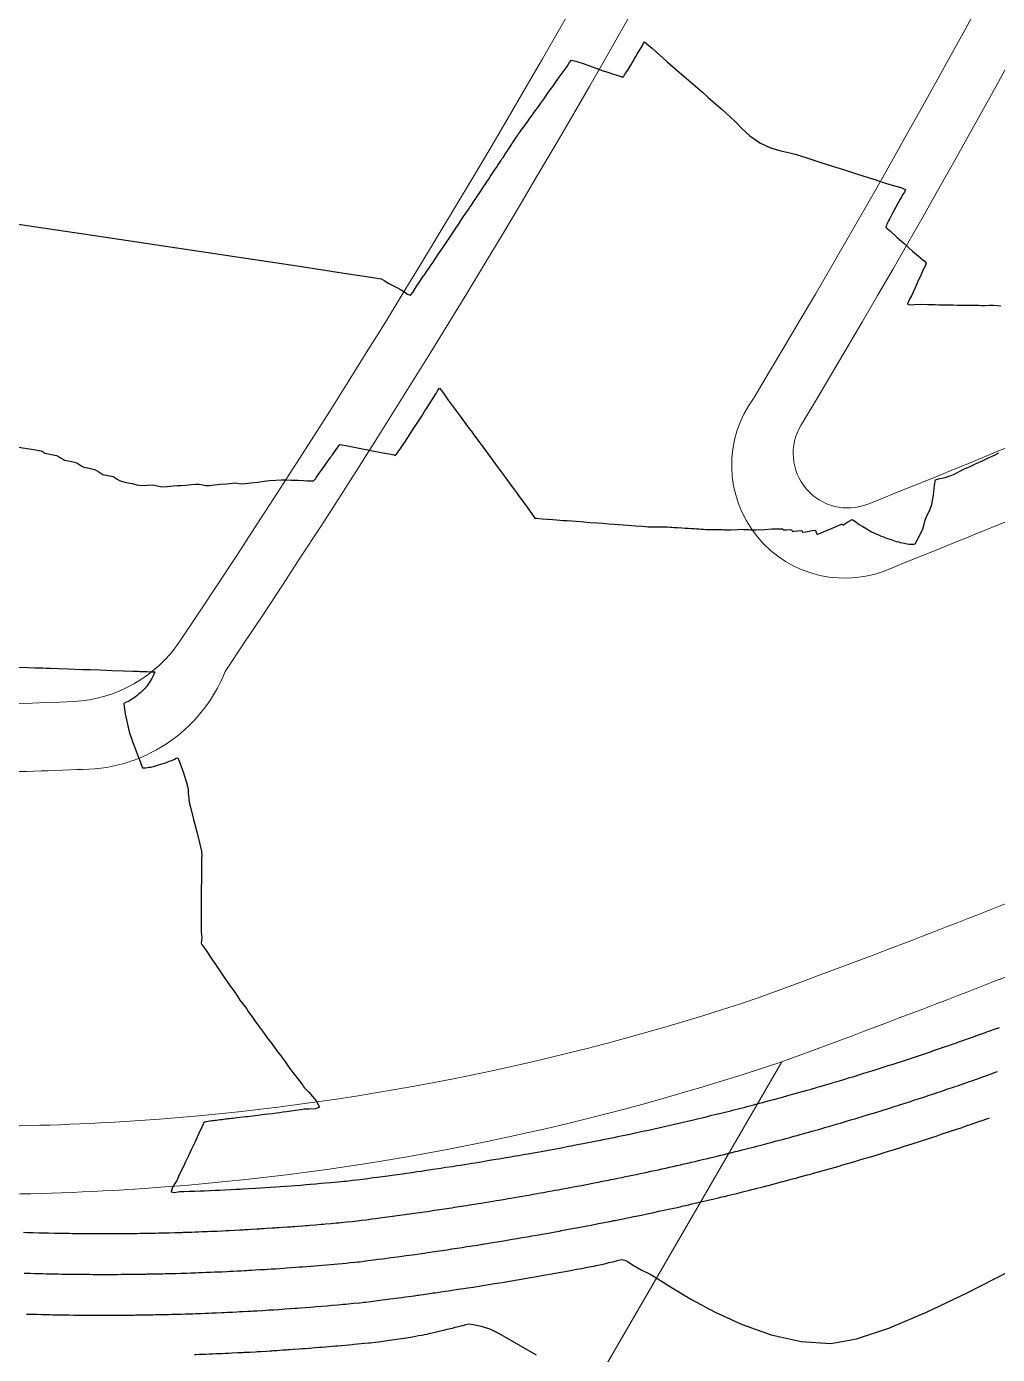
# Model space of a CAD drawing. Header units: millimetres. Extents: x 340454 to 342791, y 6993867 to 6995092.
# Drawn here: x 341893.1 to 341928.72, y 6994323.31 to 6994372.05 of the extents above; entities that cross this region are included whole.
import ezdxf

# ---------------------------------------------------------------- set-up
doc = ezdxf.new("R2010")
doc.units = ezdxf.units.MM
doc.header["$LTSCALE"] = 10
for name, color, linetype in [('T-HM-CURVA_INTERMEDIARIA', 45, 'Continuous'), ('T-HM-CURVA_MESTRA', 20, 'Continuous'), ('URB-Calçadas', 2, 'Continuous'), ('URB-Quadras', 3, 'Continuous')]:
    doc.layers.add(name, color=color, linetype=linetype)

msp = doc.modelspace()

# ---------------------------------------------------------------- linework, layer by layer
at = {"layer": 'T-HM-CURVA_INTERMEDIARIA', "color": 45, "linetype": 'Continuous', "lineweight": -3, "flags": 128}
for points, elevation in [([(341892.452, 6994364.853), (341895.521, 6994364.393), (341898.367, 6994363.967), (341900.9, 6994363.587), (341903.03, 6994363.266), (341904.669, 6994363.018), (341905.725, 6994362.857), (341906.11, 6994362.796), (341906.239, 6994362.722), (341906.364, 6994362.634), (341906.515, 6994362.555), (341906.68, 6994362.472), (341906.838, 6994362.383), (341906.961, 6994362.313), (341907.076, 6994362.229), (341907.182, 6994362.188), (341907.275, 6994362.296), (341907.392, 6994362.496), (341907.504, 6994362.661), (341907.616, 6994362.824), (341907.667, 6994362.9), (341907.697, 6994362.944), (341907.76, 6994363.037), (341907.877, 6994363.209), (341907.942, 6994363.305), (341907.987, 6994363.372), (341908.101, 6994363.54), (341908.217, 6994363.711), (341908.247, 6994363.755), (341908.276, 6994363.799), (341908.382, 6994363.955), (341908.491, 6994364.117), (341908.527, 6994364.171), (341908.564, 6994364.225), (341908.662, 6994364.371), (341908.764, 6994364.523), (341908.807, 6994364.587), (341908.85, 6994364.651), (341908.942, 6994364.787), (341909.037, 6994364.93), (341909.086, 6994365.003), (341909.135, 6994365.076), (341909.22, 6994365.203), (341909.31, 6994365.337), (341909.365, 6994365.419), (341909.42, 6994365.502), (341909.498, 6994365.62), (341909.582, 6994365.745), (341909.642, 6994365.836), (341909.703, 6994365.927), (341909.775, 6994366.036), (341909.853, 6994366.152), (341909.919, 6994366.252), (341909.985, 6994366.351), (341910.053, 6994366.454), (341910.124, 6994366.561), (341910.198, 6994366.672), (341910.266, 6994366.776), (341910.335, 6994366.88), (341910.394, 6994366.97), (341910.45, 6994367.054), (341910.498, 6994367.126), (341910.542, 6994367.194), (341910.579, 6994367.25), (341910.628, 6994367.324), (341910.664, 6994367.379), (341910.715, 6994367.456), (341910.774, 6994367.546), (341910.814, 6994367.607), (341910.849, 6994367.659), (341910.901, 6994367.738), (341910.933, 6994367.788), (341910.988, 6994367.872), (341911.05, 6994367.965), (341911.087, 6994368.022), (341911.118, 6994368.069), (341911.15, 6994368.113), (341911.208, 6994368.194), (341911.251, 6994368.253), (341911.303, 6994368.325), (341911.402, 6994368.462), (341911.497, 6994368.593), (341911.537, 6994368.649), (341911.577, 6994368.705), (341911.683, 6994368.851), (341911.784, 6994368.992), (341911.818, 6994369.038), (341911.851, 6994369.085), (341911.963, 6994369.24), (341912.072, 6994369.391), (341912.124, 6994369.465), (341912.242, 6994369.629), (341912.358, 6994369.791), (341912.396, 6994369.844), (341912.481, 6994369.962), (341912.645, 6994370.192), (341912.755, 6994370.346), (341912.855, 6994370.486), (341912.93, 6994370.592), (341913.003, 6994370.726), (341913.09, 6994370.817), (341913.256, 6994370.784), (341913.56, 6994370.681), (341913.886, 6994370.561), (341914.119, 6994370.477), (341914.288, 6994370.421), (341914.425, 6994370.376), (341914.565, 6994370.33), (341914.795, 6994370.255), (341914.912, 6994370.216), (341914.959, 6994370.193), (341915.009, 6994370.237), (341915.04, 6994370.277), (341915.075, 6994370.327), (341915.115, 6994370.386), (341915.157, 6994370.452), (341915.194, 6994370.514), (341915.267, 6994370.636), (341915.346, 6994370.768), (341915.377, 6994370.821), (341915.409, 6994370.875), (341915.457, 6994370.955), (341915.52, 6994371.062), (341915.601, 6994371.199), (341915.661, 6994371.298), (341915.695, 6994371.357), (341915.728, 6994371.424), (341915.773, 6994371.489), (341915.86, 6994371.422), (341916.059, 6994371.248), (341916.323, 6994371.013), (341916.607, 6994370.762), (341916.874, 6994370.53), (341917.128, 6994370.31), (341917.38, 6994370.09), (341917.643, 6994369.86), (341917.895, 6994369.639), (341918.11, 6994369.45), (341918.296, 6994369.286), (341918.46, 6994369.142), (341918.628, 6994368.995), (341918.762, 6994368.878), (341918.93, 6994368.731), (341919.109, 6994368.55), (341919.341, 6994368.307), (341919.634, 6994368.041), (341919.998, 6994367.79), (341920.4, 6994367.604), (341920.778, 6994367.488), (341921.105, 6994367.413), (341921.352, 6994367.351), (341921.565, 6994367.283), (341921.734, 6994367.229), (341921.947, 6994367.161), (341922.245, 6994367.066), (341922.671, 6994366.93), (341923.116, 6994366.788), (341923.471, 6994366.675), (341923.815, 6994366.564), (341924.098, 6994366.473), (341924.294, 6994366.411), (341924.454, 6994366.359), (341924.615, 6994366.307), (341924.865, 6994366.236), (341925.183, 6994366.143), (341925.349, 6994366.075), (341925.308, 6994365.974), (341925.24, 6994365.875), (341925.198, 6994365.796), (341925.155, 6994365.718), (341925.095, 6994365.606), (341924.998, 6994365.428), (341924.874, 6994365.2), (341924.798, 6994365.06), (341924.757, 6994364.983), (341924.725, 6994364.921), (341924.688, 6994364.845), (341924.662, 6994364.787), (341924.643, 6994364.739), (341924.629, 6994364.688), (341924.673, 6994364.644), (341924.792, 6994364.538), (341925.047, 6994364.311), (341925.298, 6994364.088), (341925.471, 6994363.934), (341925.611, 6994363.811), (341925.754, 6994363.683), (341925.914, 6994363.549), (341926.047, 6994363.438), (341926.109, 6994363.366), (341926.07, 6994363.254), (341926.021, 6994363.172), (341925.99, 6994363.105), (341925.933, 6994362.979), (341925.861, 6994362.821), (341925.819, 6994362.728), (341925.778, 6994362.639), (341925.739, 6994362.552), (341925.699, 6994362.465), (341925.626, 6994362.305), (341925.565, 6994362.172), (341925.534, 6994362.105), (341925.468, 6994361.998), (341925.424, 6994361.865), (341925.511, 6994361.844), (341925.682, 6994361.851), (341925.887, 6994361.857), (341926.154, 6994361.852), (341926.437, 6994361.847), (341926.577, 6994361.844), (341926.631, 6994361.843), (341926.684, 6994361.842), (341926.831, 6994361.84), (341927.095, 6994361.835), (341927.255, 6994361.832), (341927.337, 6994361.831), (341927.419, 6994361.829), (341927.55, 6994361.828), (341927.77, 6994361.826), (341927.921, 6994361.824), (341928.03, 6994361.82), (341928.139, 6994361.816), (341928.258, 6994361.817), (341928.431, 6994361.82), (341928.574, 6994361.82), (341928.71, 6994361.812), (341928.846, 6994361.803)], 702), ([(341892.328, 6994356.682), (341893.282, 6994356.538), (341893.63, 6994356.484), (341893.7, 6994356.44), (341893.769, 6994356.395), (341893.885, 6994356.37), (341894.072, 6994356.335), (341894.19, 6994356.309), (341894.265, 6994356.269), (341894.338, 6994356.225), (341894.414, 6994356.18), (341894.492, 6994356.138), (341894.696, 6994356.097), (341894.898, 6994356.056), (341894.973, 6994356.014), (341895.047, 6994355.968), (341895.123, 6994355.92), (341895.202, 6994355.876), (341895.397, 6994355.837), (341895.591, 6994355.797), (341895.668, 6994355.753), (341895.742, 6994355.705), (341895.817, 6994355.654), (341895.898, 6994355.608), (341896.084, 6994355.571), (341896.269, 6994355.533), (341896.345, 6994355.486), (341896.419, 6994355.435), (341896.51, 6994355.392), (341896.617, 6994355.35), (341896.755, 6994355.32), (341896.967, 6994355.28), (341897.142, 6994355.237), (341897.32, 6994355.209), (341897.527, 6994355.219), (341897.728, 6994355.23), (341897.895, 6994355.196), (341898.061, 6994355.163), (341898.256, 6994355.169), (341898.479, 6994355.192), (341898.634, 6994355.202), (341898.768, 6994355.211), (341898.935, 6994355.223), (341899.135, 6994355.239), (341899.311, 6994355.254), (341899.434, 6994355.257), (341899.561, 6994355.231), (341899.687, 6994355.206), (341899.809, 6994355.21), (341899.987, 6994355.229), (341900.204, 6994355.25), (341900.441, 6994355.272), (341900.653, 6994355.292), (341900.776, 6994355.3), (341900.88, 6994355.286), (341900.985, 6994355.272), (341901.106, 6994355.282), (341901.32, 6994355.305), (341901.577, 6994355.334), (341901.81, 6994355.361), (341902.015, 6994355.385), (341902.241, 6994355.403), (341902.444, 6994355.41), (341902.606, 6994355.409), (341902.81, 6994355.405), (341903.057, 6994355.398), (341903.264, 6994355.39), (341903.39, 6994355.384), (341903.514, 6994355.372), (341903.621, 6994355.376), (341903.696, 6994355.453), (341903.753, 6994355.536), (341903.801, 6994355.602), (341903.848, 6994355.669), (341903.92, 6994355.77), (341904.038, 6994355.935), (341904.177, 6994356.131), (341904.26, 6994356.248), (341904.291, 6994356.292), (341904.322, 6994356.335), (341904.394, 6994356.438), (341904.52, 6994356.617), (341904.59, 6994356.714), (341904.661, 6994356.7), (341904.807, 6994356.672), (341905.118, 6994356.611), (341905.424, 6994356.552), (341905.623, 6994356.514), (341905.781, 6994356.484), (341905.98, 6994356.446), (341906.243, 6994356.396), (341906.473, 6994356.353), (341906.574, 6994356.333), (341906.622, 6994356.311), (341906.66, 6994356.347), (341906.705, 6994356.402), (341906.762, 6994356.479), (341906.794, 6994356.525), (341906.83, 6994356.575), (341906.871, 6994356.636), (341906.907, 6994356.689), (341906.944, 6994356.745), (341906.991, 6994356.815), (341907.024, 6994356.866), (341907.063, 6994356.927), (341907.176, 6994357.102), (341907.283, 6994357.269), (341907.329, 6994357.342), (341907.408, 6994357.464), (341907.499, 6994357.607), (341907.547, 6994357.682), (341907.595, 6994357.757), (341907.65, 6994357.843), (341907.715, 6994357.945), (341907.782, 6994358.049), (341907.86, 6994358.172), (341907.993, 6994358.381), (341908.089, 6994358.532), (341908.124, 6994358.588), (341908.171, 6994358.683), (341908.243, 6994358.775), (341908.334, 6994358.676), (341908.465, 6994358.489), (341908.538, 6994358.38), (341908.571, 6994358.335), (341908.604, 6994358.289), (341908.639, 6994358.242), (341908.675, 6994358.193), (341908.782, 6994358.05), (341909.006, 6994357.748), (341909.23, 6994357.446), (341909.337, 6994357.303), (341909.371, 6994357.256), (341909.405, 6994357.21), (341909.487, 6994357.099), (341909.66, 6994356.867), (341909.842, 6994356.621), (341909.972, 6994356.444), (341910.074, 6994356.304), (341910.203, 6994356.128), (341910.401, 6994355.857), (341910.62, 6994355.559), (341910.777, 6994355.345), (341910.908, 6994355.166), (341910.999, 6994355.043), (341911.07, 6994354.948), (341911.14, 6994354.853), (341911.254, 6994354.696), (341911.462, 6994354.41), (341911.662, 6994354.135), (341911.753, 6994354.011), (341911.805, 6994354.006), (341912.015, 6994353.988), (341912.412, 6994353.954), (341912.659, 6994353.933), (341912.784, 6994353.928), (341912.869, 6994353.925), (341912.933, 6994353.92), (341913.09, 6994353.908), (341913.431, 6994353.881), (341913.782, 6994353.854), (341914.034, 6994353.835), (341914.237, 6994353.819), (341914.451, 6994353.803), (341914.653, 6994353.788), (341914.816, 6994353.775), (341914.991, 6994353.762), (341915.157, 6994353.749), (341915.291, 6994353.739), (341915.436, 6994353.728), (341915.681, 6994353.71), (341915.809, 6994353.7), (341915.896, 6994353.693), (341916.084, 6994353.692), (341916.425, 6994353.689), (341916.614, 6994353.687), (341916.71, 6994353.681), (341916.777, 6994353.676), (341916.855, 6994353.671), (341916.977, 6994353.663), (341917.138, 6994353.653), (341917.266, 6994353.645), (341917.38, 6994353.637), (341917.491, 6994353.63), (341917.591, 6994353.624), (341917.687, 6994353.618), (341917.775, 6994353.612), (341917.859, 6994353.607), (341917.938, 6994353.602), (341918.019, 6994353.597), (341918.083, 6994353.593), (341918.139, 6994353.59), (341918.289, 6994353.593), (341918.44, 6994353.596), (341918.513, 6994353.592), (341918.567, 6994353.589), (341918.627, 6994353.586), (341918.682, 6994353.583), (341918.73, 6994353.58), (341918.799, 6994353.576), (341918.943, 6994353.582), (341919.207, 6994353.592), (341919.356, 6994353.598), (341919.411, 6994353.596), (341919.46, 6994353.593), (341919.533, 6994353.59), (341919.6, 6994353.587), (341919.661, 6994353.584), (341919.718, 6994353.581), (341919.77, 6994353.579), (341919.859, 6994353.582), (341919.954, 6994353.586), (341920.047, 6994353.582), (341920.19, 6994353.593), (341920.446, 6994353.612), (341920.587, 6994353.622), (341920.666, 6994353.62), (341920.727, 6994353.618), (341920.778, 6994353.617), (341920.837, 6994353.616), (341920.882, 6994353.582), (341920.977, 6994353.584), (341921.08, 6994353.586), (341921.136, 6994353.582), (341921.183, 6994353.576), (341921.205, 6994353.524), (341921.374, 6994353.54), (341921.544, 6994353.555), (341921.57, 6994353.491), (341921.694, 6994353.511), (341921.919, 6994353.552), (341922.041, 6994353.573), (341922.061, 6994353.517), (341922.083, 6994353.457), (341922.104, 6994353.405), (341922.342, 6994353.506), (341922.784, 6994353.694), (341923.022, 6994353.794), (341923.047, 6994353.745), (341923.195, 6994353.853), (341923.392, 6994353.96), (341923.519, 6994353.887), (341923.596, 6994353.813), (341923.651, 6994353.773), (341923.781, 6994353.698), (341923.932, 6994353.61), (341924.007, 6994353.566), (341924.082, 6994353.523), (341924.216, 6994353.461), (341924.358, 6994353.398), (341924.458, 6994353.352), (341924.536, 6994353.317), (341924.591, 6994353.297), (341924.647, 6994353.279), (341924.82, 6994353.22), (341925.008, 6994353.157), (341925.101, 6994353.135), (341925.171, 6994353.12), (341925.238, 6994353.106), (341925.297, 6994353.094), (341925.352, 6994353.083), (341925.411, 6994353.071), (341925.495, 6994353.056), (341925.591, 6994353.051), (341925.651, 6994353.05), (341925.702, 6994353.06), (341925.764, 6994353.173), (341925.888, 6994353.408), (341925.985, 6994353.613), (341926.029, 6994353.776), (341926.07, 6994353.94), (341926.137, 6994354.092), (341926.226, 6994354.277), (341926.311, 6994354.509), (341926.371, 6994354.848), (341926.413, 6994355.213), (341926.453, 6994355.41), (341926.558, 6994355.452), (341926.685, 6994355.472), (341926.799, 6994355.503), (341926.912, 6994355.536), (341927.022, 6994355.576), (341927.13, 6994355.621), (341927.258, 6994355.684), (341927.339, 6994355.727), (341927.395, 6994355.759), (341927.543, 6994355.827), (341927.694, 6994355.896), (341927.776, 6994355.934), (341927.945, 6994356.012), (341928.114, 6994356.091), (341928.194, 6994356.128), (341928.364, 6994356.208), (341928.533, 6994356.287), (341928.612, 6994356.325), (341928.776, 6994356.403)], 701), ([(341892.984, 6994327.795), (341893.104, 6994327.791), (341893.159, 6994327.789), (341893.214, 6994327.788), (341893.335, 6994327.784), (341893.545, 6994327.779), (341893.665, 6994327.776), (341893.721, 6994327.774), (341893.776, 6994327.773), (341893.896, 6994327.77), (341894.106, 6994327.766), (341894.226, 6994327.764), (341894.282, 6994327.763), (341894.338, 6994327.762), (341894.458, 6994327.76), (341894.667, 6994327.757), (341894.787, 6994327.755), (341894.844, 6994327.755), (341894.901, 6994327.754), (341895.021, 6994327.753), (341895.229, 6994327.751), (341895.349, 6994327.75), (341895.406, 6994327.75), (341895.463, 6994327.749), (341895.583, 6994327.749), (341895.791, 6994327.749), (341895.91, 6994327.748), (341895.968, 6994327.748), (341896.026, 6994327.748), (341896.146, 6994327.749), (341896.352, 6994327.749), (341896.472, 6994327.75), (341896.531, 6994327.75), (341896.589, 6994327.751), (341896.703, 6994327.752), (341896.807, 6994327.752), (341896.864, 6994327.753), (341896.978, 6994327.754), (341897.092, 6994327.756), (341897.152, 6994327.756), (341897.261, 6994327.758), (341897.37, 6994327.759), (341897.428, 6994327.76), (341897.541, 6994327.762), (341897.655, 6994327.764), (341897.715, 6994327.765), (341897.824, 6994327.768), (341897.933, 6994327.77), (341897.991, 6994327.771), (341898.104, 6994327.774), (341898.217, 6994327.776), (341898.278, 6994327.778), (341898.33, 6994327.779), (341898.528, 6994327.785), (341898.735, 6994327.79), (341898.788, 6994327.792), (341898.842, 6994327.794), (341898.958, 6994327.798), (341899.163, 6994327.804), (341899.283, 6994327.808), (341899.344, 6994327.811), (341899.405, 6994327.813), (341899.524, 6994327.818), (341899.727, 6994327.826), (341899.846, 6994327.83), (341899.907, 6994327.833), (341899.968, 6994327.836), (341900.087, 6994327.841), (341900.29, 6994327.85), (341900.408, 6994327.855), (341900.47, 6994327.858), (341900.532, 6994327.861), (341900.727, 6994327.871), (341900.919, 6994327.881), (341900.977, 6994327.884), (341901.028, 6994327.887), (341901.095, 6994327.891), (341901.152, 6994327.894), (341901.22, 6994327.899), (341901.338, 6994327.905), (341901.54, 6994327.917), (341901.659, 6994327.924), (341901.722, 6994327.928), (341901.786, 6994327.932), (341901.904, 6994327.94), (341902.104, 6994327.952), (341902.222, 6994327.96), (341902.288, 6994327.965), (341902.353, 6994327.969), (341902.47, 6994327.977), (341902.667, 6994327.991), (341902.786, 6994327.999), (341902.854, 6994328.005), (341902.922, 6994328.01), (341903.038, 6994328.019), (341903.232, 6994328.033), (341903.349, 6994328.042), (341903.42, 6994328.048), (341903.491, 6994328.054), (341903.701, 6994328.071), (341903.912, 6994328.089), (341903.986, 6994328.095), (341904.061, 6994328.102), (341904.267, 6994328.12), (341904.475, 6994328.138), (341904.553, 6994328.146), (341904.631, 6994328.153), (341904.842, 6994328.173), (341905.038, 6994328.191), (341905.135, 6994328.201), (341905.235, 6994328.215), (341905.392, 6994328.236), (341905.553, 6994328.256), (341905.765, 6994328.283), (341905.892, 6994328.299), (341905.976, 6994328.31), (341906.059, 6994328.322), (341906.245, 6994328.346), (341906.434, 6994328.371), (341906.522, 6994328.383), (341906.61, 6994328.395), (341906.791, 6994328.42), (341906.976, 6994328.445), (341907.068, 6994328.458), (341907.16, 6994328.472), (341907.337, 6994328.496), (341907.518, 6994328.522), (341907.615, 6994328.536), (341907.711, 6994328.55), (341907.885, 6994328.575), (341908.059, 6994328.601), (341908.159, 6994328.616), (341908.258, 6994328.631), (341908.428, 6994328.656), (341908.601, 6994328.682), (341908.702, 6994328.698), (341908.804, 6994328.713), (341908.972, 6994328.739), (341909.142, 6994328.765), (341909.246, 6994328.782), (341909.349, 6994328.799), (341909.515, 6994328.825), (341909.683, 6994328.851), (341909.788, 6994328.869), (341909.894, 6994328.886), (341910.058, 6994328.912), (341910.223, 6994328.939), (341910.331, 6994328.957), (341910.439, 6994328.976), (341910.6, 6994329.003), (341910.764, 6994329.03), (341910.873, 6994329.049), (341910.983, 6994329.068), (341911.142, 6994329.095), (341911.304, 6994329.123), (341911.416, 6994329.142), (341911.527, 6994329.162), (341911.684, 6994329.19), (341911.844, 6994329.218), (341911.957, 6994329.238), (341912.071, 6994329.259), (341912.226, 6994329.287), (341912.383, 6994329.315), (341912.499, 6994329.337), (341912.615, 6994329.358), (341912.768, 6994329.386), (341912.922, 6994329.415), (341913.04, 6994329.437), (341913.158, 6994329.46), (341913.309, 6994329.488), (341913.461, 6994329.517), (341913.581, 6994329.54), (341913.701, 6994329.564), (341913.865, 6994329.595), (341914, 6994329.622), (341914.086, 6994329.639), (341914.171, 6994329.656), (341914.287, 6994329.678), (341914.379, 6994329.696), (341914.451, 6994329.711), (341914.538, 6994329.728), (341914.635, 6994329.748), (341914.787, 6994329.779), (341914.93, 6994329.808), (341915.076, 6994329.837), (341915.203, 6994329.864), (341915.329, 6994329.89), (341915.47, 6994329.919), (341915.613, 6994329.949), (341915.742, 6994329.977), (341915.871, 6994330.005), (341916.009, 6994330.034), (341916.15, 6994330.064), (341916.281, 6994330.093), (341916.412, 6994330.122), (341916.548, 6994330.152), (341916.686, 6994330.183), (341916.82, 6994330.213), (341916.953, 6994330.243), (341917.087, 6994330.273), (341917.222, 6994330.304), (341917.359, 6994330.336), (341917.494, 6994330.367), (341917.625, 6994330.397), (341917.757, 6994330.428), (341917.897, 6994330.461), (341918.034, 6994330.494), (341918.163, 6994330.525), (341918.291, 6994330.555), (341918.435, 6994330.59), (341918.575, 6994330.625), (341918.7, 6994330.655), (341918.825, 6994330.685), (341918.971, 6994330.722), (341919.115, 6994330.758), (341919.236, 6994330.788), (341919.358, 6994330.819), (341919.506, 6994330.857), (341919.652, 6994330.894), (341919.771, 6994330.925), (341919.89, 6994330.955), (341920.039, 6994330.994), (341920.187, 6994331.033), (341920.304, 6994331.064), (341920.422, 6994331.094), (341920.572, 6994331.135), (341920.721, 6994331.175), (341920.837, 6994331.206), (341920.952, 6994331.237), (341921.104, 6994331.278), (341921.254, 6994331.32), (341921.368, 6994331.351), (341921.482, 6994331.382), (341921.649, 6994331.429), (341921.806, 6994331.473), (341921.909, 6994331.501), (341922.012, 6994331.53), (341922.162, 6994331.573), (341922.319, 6994331.618), (341922.429, 6994331.65), (341922.54, 6994331.681), (341922.696, 6994331.727), (341922.85, 6994331.772), (341922.959, 6994331.804), (341923.068, 6994331.836), (341923.225, 6994331.883), (341923.38, 6994331.929), (341923.488, 6994331.961), (341923.595, 6994331.993), (341923.753, 6994332.041), (341923.91, 6994332.089), (341924.037, 6994332.128), (341924.121, 6994332.153), (341924.17, 6994332.168), (341924.298, 6994332.208), (341924.459, 6994332.258), (341924.552, 6994332.287), (341924.646, 6994332.316), (341924.803, 6994332.366), (341924.968, 6994332.418), (341925.069, 6994332.45), (341925.17, 6994332.482), (341925.333, 6994332.535), (341925.495, 6994332.587), (341925.594, 6994332.619), (341925.694, 6994332.651), (341925.858, 6994332.706), (341926.022, 6994332.76), (341926.119, 6994332.792), (341926.216, 6994332.824), (341926.383, 6994332.879), (341926.548, 6994332.935), (341926.643, 6994332.967), (341926.737, 6994332.998), (341926.906, 6994333.056), (341927.073, 6994333.113), (341927.165, 6994333.145), (341927.258, 6994333.176), (341927.428, 6994333.236), (341927.597, 6994333.295), (341927.687, 6994333.326), (341927.777, 6994333.357), (341927.95, 6994333.418), (341928.121, 6994333.479), (341928.208, 6994333.51), (341928.296, 6994333.541), (341928.471, 6994333.604), (341928.643, 6994333.666), (341928.729, 6994333.697)], 699), ([(341893.003, 6994326.295), (341893.124, 6994326.291), (341893.246, 6994326.288), (341893.41, 6994326.283), (341893.574, 6994326.279), (341893.696, 6994326.276), (341893.817, 6994326.274), (341893.981, 6994326.27), (341894.146, 6994326.267), (341894.267, 6994326.265), (341894.388, 6994326.263), (341894.553, 6994326.26), (341894.717, 6994326.258), (341894.838, 6994326.256), (341894.959, 6994326.255), (341895.124, 6994326.254), (341895.289, 6994326.252), (341895.41, 6994326.252), (341895.531, 6994326.251), (341895.696, 6994326.25), (341895.861, 6994326.25), (341895.982, 6994326.25), (341896.103, 6994326.25), (341896.268, 6994326.251), (341896.433, 6994326.251), (341896.57, 6994326.252), (341896.674, 6994326.253), (341896.762, 6994326.254), (341896.837, 6994326.254), (341896.896, 6994326.255), (341896.954, 6994326.256), (341897.039, 6994326.257), (341897.124, 6994326.258), (341897.185, 6994326.258), (341897.246, 6994326.259), (341897.328, 6994326.26), (341897.409, 6994326.262), (341897.468, 6994326.263), (341897.526, 6994326.264), (341897.611, 6994326.265), (341897.696, 6994326.267), (341897.757, 6994326.268), (341897.818, 6994326.269), (341897.901, 6994326.271), (341897.981, 6994326.272), (341898.04, 6994326.274), (341898.099, 6994326.275), (341898.183, 6994326.277), (341898.268, 6994326.279), (341898.335, 6994326.281), (341898.391, 6994326.282), (341898.457, 6994326.284), (341898.584, 6994326.287), (341898.751, 6994326.292), (341898.857, 6994326.295), (341898.963, 6994326.299), (341899.123, 6994326.304), (341899.295, 6994326.31), (341899.415, 6994326.314), (341899.535, 6994326.319), (341899.702, 6994326.325), (341899.868, 6994326.332), (341899.988, 6994326.337), (341900.108, 6994326.342), (341900.274, 6994326.349), (341900.441, 6994326.357), (341900.56, 6994326.363), (341900.68, 6994326.369), (341900.833, 6994326.377), (341900.974, 6994326.384), (341901.099, 6994326.391), (341901.184, 6994326.395), (341901.252, 6994326.399), (341901.346, 6994326.405), (341901.492, 6994326.414), (341901.658, 6994326.423), (341901.825, 6994326.433), (341901.946, 6994326.441), (341902.068, 6994326.449), (341902.231, 6994326.459), (341902.397, 6994326.47), (341902.521, 6994326.479), (341902.644, 6994326.488), (341902.805, 6994326.499), (341902.969, 6994326.511), (341903.097, 6994326.521), (341903.225, 6994326.531), (341903.381, 6994326.542), (341903.542, 6994326.555), (341903.674, 6994326.566), (341903.807, 6994326.577), (341903.957, 6994326.589), (341904.114, 6994326.602), (341904.251, 6994326.615), (341904.389, 6994326.627), (341904.534, 6994326.64), (341904.686, 6994326.653), (341904.828, 6994326.667), (341904.971, 6994326.681), (341905.154, 6994326.698), (341905.257, 6994326.708), (341905.307, 6994326.713), (341905.409, 6994326.726), (341905.624, 6994326.754), (341905.823, 6994326.781), (341906.002, 6994326.803), (341906.161, 6994326.823), (341906.327, 6994326.846), (341906.463, 6994326.864), (341906.586, 6994326.88), (341906.709, 6994326.896), (341906.869, 6994326.919), (341907.024, 6994326.94), (341907.141, 6994326.956), (341907.257, 6994326.972), (341907.425, 6994326.996), (341907.586, 6994327.019), (341907.695, 6994327.034), (341907.805, 6994327.05), (341907.98, 6994327.075), (341908.148, 6994327.1), (341908.251, 6994327.115), (341908.353, 6994327.13), (341908.529, 6994327.156), (341908.702, 6994327.183), (341908.802, 6994327.197), (341908.901, 6994327.212), (341909.08, 6994327.24), (341909.256, 6994327.268), (341909.352, 6994327.282), (341909.448, 6994327.297), (341909.629, 6994327.326), (341909.809, 6994327.355), (341909.902, 6994327.369), (341909.995, 6994327.384), (341910.179, 6994327.414), (341910.361, 6994327.444), (341910.451, 6994327.459), (341910.542, 6994327.474), (341910.728, 6994327.505), (341910.912, 6994327.536), (341911, 6994327.551), (341911.089, 6994327.565), (341911.277, 6994327.598), (341911.464, 6994327.63), (341911.549, 6994327.645), (341911.635, 6994327.66), (341911.826, 6994327.693), (341912.015, 6994327.727), (341912.098, 6994327.742), (341912.181, 6994327.756), (341912.374, 6994327.791), (341912.566, 6994327.826), (341912.646, 6994327.841), (341912.727, 6994327.855), (341912.923, 6994327.892), (341913.117, 6994327.928), (341913.194, 6994327.942), (341913.272, 6994327.956), (341913.47, 6994327.994), (341913.667, 6994328.032), (341913.742, 6994328.046), (341913.817, 6994328.06), (341914.018, 6994328.099), (341914.217, 6994328.138), (341914.29, 6994328.152), (341914.362, 6994328.166), (341914.51, 6994328.195), (341914.646, 6994328.222), (341914.696, 6994328.232), (341914.745, 6994328.242), (341914.803, 6994328.253), (341914.865, 6994328.266), (341914.986, 6994328.29), (341915.194, 6994328.333), (341915.317, 6994328.358), (341915.384, 6994328.371), (341915.451, 6994328.385), (341915.659, 6994328.428), (341915.867, 6994328.472), (341915.93, 6994328.485), (341915.994, 6994328.498), (341916.109, 6994328.523), (341916.302, 6994328.565), (341916.416, 6994328.589), (341916.476, 6994328.602), (341916.537, 6994328.615), (341916.653, 6994328.641), (341916.85, 6994328.684), (341916.964, 6994328.71), (341917.022, 6994328.722), (341917.079, 6994328.735), (341917.196, 6994328.761), (341917.397, 6994328.807), (341917.512, 6994328.833), (341917.567, 6994328.846), (341917.621, 6994328.858), (341917.739, 6994328.885), (341917.944, 6994328.933), (341918.06, 6994328.96), (341918.111, 6994328.972), (341918.162, 6994328.984), (341918.282, 6994329.012), (341918.491, 6994329.062), (341918.609, 6994329.091), (341918.703, 6994329.113), (341918.824, 6994329.142), (341919.038, 6994329.195), (341919.158, 6994329.224), (341919.242, 6994329.245), (341919.365, 6994329.276), (341919.585, 6994329.331), (341919.706, 6994329.361), (341919.781, 6994329.38), (341919.905, 6994329.412), (341920.128, 6994329.469), (341920.251, 6994329.5), (341920.32, 6994329.518), (341920.444, 6994329.55), (341920.668, 6994329.609), (341920.792, 6994329.642), (341920.858, 6994329.659), (341920.982, 6994329.692), (341921.208, 6994329.753), (341921.332, 6994329.786), (341921.394, 6994329.803), (341921.519, 6994329.838), (341921.747, 6994329.9), (341921.871, 6994329.934), (341921.931, 6994329.95), (341922.058, 6994329.986), (341922.289, 6994330.051), (341922.415, 6994330.086), (341922.466, 6994330.101), (341922.592, 6994330.137), (341922.823, 6994330.203), (341922.949, 6994330.239), (341923.001, 6994330.254), (341923.08, 6994330.277), (341923.265, 6994330.331), (341923.486, 6994330.396), (341923.668, 6994330.45), (341923.826, 6994330.497), (341924.023, 6994330.556), (341924.266, 6994330.63), (341924.469, 6994330.692), (341924.56, 6994330.72), (341924.646, 6994330.746), (341924.723, 6994330.77), (341924.894, 6994330.823), (341925.099, 6994330.887), (341925.274, 6994330.942), (341925.433, 6994330.992), (341925.631, 6994331.055), (341925.821, 6994331.117), (341925.974, 6994331.166), (341926.165, 6994331.228), (341926.356, 6994331.29), (341926.508, 6994331.34), (341926.699, 6994331.404), (341926.89, 6994331.467), (341927.041, 6994331.518), (341927.232, 6994331.583), (341927.423, 6994331.647), (341927.574, 6994331.699), (341927.765, 6994331.765), (341928.002, 6994331.847), (341928.2, 6994331.916), (341928.296, 6994331.95), (341928.368, 6994331.975), (341928.431, 6994331.998)], 698), ([(341893.089, 6994324.794), (341893.278, 6994324.788), (341893.38, 6994324.785), (341893.483, 6994324.783), (341893.67, 6994324.778), (341893.858, 6994324.774), (341893.961, 6994324.772), (341894.065, 6994324.77), (341894.251, 6994324.767), (341894.438, 6994324.763), (341894.542, 6994324.762), (341894.647, 6994324.76), (341894.832, 6994324.758), (341895.018, 6994324.756), (341895.124, 6994324.755), (341895.229, 6994324.754), (341895.414, 6994324.753), (341895.598, 6994324.753), (341895.705, 6994324.752), (341895.812, 6994324.752), (341895.995, 6994324.752), (341896.179, 6994324.752), (341896.287, 6994324.753), (341896.394, 6994324.753), (341896.595, 6994324.754), (341896.76, 6994324.756), (341896.813, 6994324.756), (341896.866, 6994324.756), (341896.955, 6994324.757), (341897.044, 6994324.758), (341897.1, 6994324.759), (341897.156, 6994324.76), (341897.249, 6994324.761), (341897.341, 6994324.762), (341897.395, 6994324.763), (341897.448, 6994324.764), (341897.536, 6994324.765), (341897.625, 6994324.767), (341897.681, 6994324.768), (341897.738, 6994324.769), (341897.83, 6994324.771), (341897.922, 6994324.773), (341897.976, 6994324.774), (341898.03, 6994324.775), (341898.118, 6994324.777), (341898.206, 6994324.779), (341898.263, 6994324.78), (341898.32, 6994324.781), (341898.415, 6994324.784), (341898.503, 6994324.786), (341898.57, 6994324.788), (341898.651, 6994324.79), (341898.767, 6994324.794), (341898.92, 6994324.798), (341899.084, 6994324.804), (341899.196, 6994324.807), (341899.308, 6994324.811), (341899.486, 6994324.818), (341899.666, 6994324.824), (341899.778, 6994324.829), (341899.89, 6994324.833), (341900.068, 6994324.841), (341900.247, 6994324.848), (341900.36, 6994324.853), (341900.473, 6994324.859), (341900.656, 6994324.868), (341900.828, 6994324.876), (341900.928, 6994324.881), (341901.028, 6994324.886), (341901.202, 6994324.896), (341901.34, 6994324.903), (341901.41, 6994324.907), (341901.564, 6994324.917), (341901.765, 6994324.929), (341901.878, 6994324.936), (341901.991, 6994324.942), (341902.171, 6994324.954), (341902.349, 6994324.966), (341902.461, 6994324.973), (341902.572, 6994324.98), (341902.755, 6994324.994), (341902.935, 6994325.007), (341903.044, 6994325.014), (341903.153, 6994325.022), (341903.343, 6994325.037), (341903.528, 6994325.052), (341903.631, 6994325.059), (341903.734, 6994325.067), (341903.931, 6994325.084), (341904.122, 6994325.1), (341904.219, 6994325.108), (341904.315, 6994325.116), (341904.519, 6994325.134), (341904.717, 6994325.152), (341904.806, 6994325.16), (341904.896, 6994325.168), (341905.106, 6994325.188), (341905.312, 6994325.208), (341905.405, 6994325.217), (341905.477, 6994325.224), (341905.549, 6994325.231), (341905.726, 6994325.255), (341906.055, 6994325.299), (341906.254, 6994325.326), (341906.342, 6994325.337), (341906.429, 6994325.348), (341906.557, 6994325.365), (341906.754, 6994325.391), (341906.866, 6994325.406), (341906.925, 6994325.414), (341906.984, 6994325.422), (341907.107, 6994325.439), (341907.318, 6994325.468), (341907.438, 6994325.485), (341907.488, 6994325.492), (341907.538, 6994325.498), (341907.665, 6994325.517), (341907.887, 6994325.548), (341908.011, 6994325.566), (341908.093, 6994325.577), (341908.223, 6994325.597), (341908.457, 6994325.631), (341908.585, 6994325.65), (341908.647, 6994325.659), (341908.778, 6994325.679), (341909.017, 6994325.715), (341909.147, 6994325.734), (341909.201, 6994325.742), (341909.284, 6994325.755), (341909.478, 6994325.785), (341909.708, 6994325.822), (341909.899, 6994325.852), (341910.063, 6994325.878), (341910.268, 6994325.911), (341910.468, 6994325.943), (341910.627, 6994325.969), (341910.827, 6994326.002), (341911.027, 6994326.036), (341911.186, 6994326.062), (341911.386, 6994326.096), (341911.586, 6994326.131), (341911.744, 6994326.158), (341911.944, 6994326.193), (341912.144, 6994326.228), (341912.303, 6994326.256), (341912.502, 6994326.292), (341912.702, 6994326.328), (341912.861, 6994326.357), (341913.061, 6994326.393), (341913.286, 6994326.435), (341913.47, 6994326.469), (341913.618, 6994326.497), (341913.815, 6994326.534), (341913.93, 6994326.556), (341913.995, 6994326.571), (341914.06, 6994326.585), (341914.197, 6994326.617), (341914.356, 6994326.653), (341914.468, 6994326.68), (341914.551, 6994326.7), (341914.602, 6994326.712), (341914.653, 6994326.725), (341914.785, 6994326.759), (341914.924, 6994326.792), (341914.988, 6994326.787), (341915.052, 6994326.775), (341915.145, 6994326.719), (341915.361, 6994326.586), (341915.653, 6994326.418), (341915.973, 6994326.253), (341916.261, 6994326.082), (341916.783, 6994325.755), (341917.498, 6994325.329), (341918.368, 6994324.862), (341919.353, 6994324.41), (341920.415, 6994324.03), (341921.515, 6994323.78), (341922.613, 6994323.717), (341923.551, 6994323.884), (341924.741, 6994324.281), (341926.115, 6994324.859), (341927.606, 6994325.569), (341929.144, 6994326.36)], 697), ([(341899.263, 6994323.31), (341899.32, 6994323.312), (341899.447, 6994323.317), (341899.668, 6994323.325), (341899.796, 6994323.33), (341899.854, 6994323.332), (341899.913, 6994323.335), (341900.039, 6994323.34), (341900.259, 6994323.349), (341900.386, 6994323.355), (341900.446, 6994323.358), (341900.505, 6994323.36), (341900.632, 6994323.367), (341900.852, 6994323.377), (341900.976, 6994323.384), (341901.03, 6994323.386), (341901.083, 6994323.389), (341901.294, 6994323.4), (341901.496, 6994323.412), (341901.552, 6994323.415), (341901.675, 6994323.422), (341901.903, 6994323.436), (341902.037, 6994323.444), (341902.097, 6994323.448), (341902.157, 6994323.451), (341902.284, 6994323.46), (341902.504, 6994323.475), (341902.63, 6994323.483), (341902.689, 6994323.487), (341902.747, 6994323.49), (341902.876, 6994323.5), (341903.099, 6994323.516), (341903.227, 6994323.526), (341903.282, 6994323.529), (341903.337, 6994323.533), (341903.47, 6994323.544), (341903.702, 6994323.562), (341903.832, 6994323.572), (341903.927, 6994323.58), (341904.063, 6994323.591), (341904.304, 6994323.612), (341904.438, 6994323.623), (341904.517, 6994323.629), (341904.656, 6994323.642), (341904.907, 6994323.665), (341905.044, 6994323.677), (341905.107, 6994323.683), (341905.245, 6994323.696), (341905.5, 6994323.721), (341905.652, 6994323.736), (341905.722, 6994323.742), (341905.791, 6994323.749), (341906.013, 6994323.779), (341906.416, 6994323.834), (341906.686, 6994323.87), (341906.846, 6994323.892), (341906.957, 6994323.907), (341907.035, 6994323.921), (341907.114, 6994323.935), (341907.254, 6994323.96), (341907.483, 6994324.001), (341907.608, 6994324.023), (341907.698, 6994324.041), (341907.781, 6994324.057), (341907.83, 6994324.069), (341907.912, 6994324.086), (341908.046, 6994324.119), (341908.184, 6994324.152), (341908.236, 6994324.163), (341908.288, 6994324.175), (341908.405, 6994324.204), (341908.525, 6994324.234), (341908.589, 6994324.249), (341908.645, 6994324.262), (341908.725, 6994324.281), (341908.827, 6994324.307), (341908.95, 6994324.339), (341909.032, 6994324.359), (341909.114, 6994324.379), (341909.209, 6994324.41), (341909.322, 6994324.435), (341909.482, 6994324.415), (341909.78, 6994324.353), (341910.125, 6994324.244), (341910.409, 6994324.094), (341910.988, 6994323.761), (341911.793, 6994323.291)], 696)]:
    msp.add_lwpolyline(points, dxfattribs=dict(at, elevation=elevation))
at = {"layer": 'T-HM-CURVA_MESTRA', "color": 20, "linetype": 'Continuous', "lineweight": -3, "elevation": 700, "flags": 128}
msp.add_lwpolyline([(341892.746, 6994348.541), (341893.162, 6994348.527), (341893.407, 6994348.518), (341893.5, 6994348.515), (341893.593, 6994348.512), (341893.696, 6994348.508), (341893.815, 6994348.504), (341893.974, 6994348.498), (341894.268, 6994348.488), (341894.622, 6994348.476), (341894.883, 6994348.467), (341895.147, 6994348.458), (341895.442, 6994348.447), (341895.794, 6994348.435), (341896.223, 6994348.42), (341896.658, 6994348.405), (341896.997, 6994348.393), (341897.135, 6994348.389), (341897.191, 6994348.387), (341897.249, 6994348.385), (341897.31, 6994348.383), (341897.374, 6994348.38), (341897.442, 6994348.378), (341897.514, 6994348.376), (341897.631, 6994348.371), (341897.745, 6994348.368), (341897.798, 6994348.366), (341897.775, 6994348.3), (341897.739, 6994348.224), (341897.689, 6994348.121), (341897.633, 6994348.027), (341897.592, 6994347.961), (341897.561, 6994347.918), (341897.506, 6994347.845), (341897.471, 6994347.802), (341897.436, 6994347.76), (341897.373, 6994347.692), (341897.327, 6994347.647), (341897.285, 6994347.606), (341897.243, 6994347.569), (341897.197, 6994347.53), (341897.142, 6994347.486), (341897.095, 6994347.45), (341897.05, 6994347.417), (341896.967, 6994347.363), (341896.907, 6994347.326), (341896.834, 6994347.284), (341896.746, 6994347.249), (341896.667, 6994347.202), (341896.676, 6994347.082), (341896.72, 6994346.822), (341896.787, 6994346.494), (341896.866, 6994346.17), (341896.983, 6994345.807), (341897.097, 6994345.515), (341897.184, 6994345.298), (341897.281, 6994345.033), (341897.33, 6994344.899), (341897.346, 6994344.845), (341897.401, 6994344.839), (341897.468, 6994344.845), (341897.533, 6994344.853), (341897.586, 6994344.862), (341897.64, 6994344.872), (341897.695, 6994344.882), (341897.76, 6994344.895), (341897.895, 6994344.937), (341898.058, 6994344.988), (341898.158, 6994345.019), (341898.235, 6994345.043), (341898.284, 6994345.063), (341898.332, 6994345.082), (341898.422, 6994345.118), (341898.52, 6994345.158), (341898.585, 6994345.193), (341898.645, 6994345.216), (341898.722, 6994345.022), (341898.853, 6994344.654), (341898.934, 6994344.414), (341898.972, 6994344.269), (341898.993, 6994344.177), (341899.008, 6994344.121), (341899.02, 6994344.053), (341899.032, 6994343.911), (341899.046, 6994343.748), (341899.052, 6994343.667), (341899.06, 6994343.585), (341899.107, 6994343.404), (341899.215, 6994342.994), (341899.346, 6994342.496), (341899.459, 6994342.046), (341899.515, 6994341.785), (341899.526, 6994341.622), (341899.52, 6994341.491), (341899.513, 6994341.326), (341899.512, 6994341.077), (341899.51, 6994340.726), (341899.508, 6994340.406), (341899.508, 6994340.25), (341899.507, 6994340.165), (341899.507, 6994340.08), (341899.505, 6994339.876), (341899.502, 6994339.46), (341899.499, 6994339.04), (341899.5, 6994338.823), (341899.516, 6994338.715), (341899.528, 6994338.611), (341899.51, 6994338.505), (341899.498, 6994338.412), (341899.541, 6994338.338), (341899.595, 6994338.266), (341899.709, 6994338.098), (341899.899, 6994337.817), (341900.006, 6994337.659), (341900.042, 6994337.606), (341900.078, 6994337.554), (341900.186, 6994337.392), (341900.387, 6994337.096), (341900.525, 6994336.894), (341900.604, 6994336.785), (341900.684, 6994336.676), (341900.75, 6994336.58), (341900.832, 6994336.458), (341900.928, 6994336.32), (341901.065, 6994336.133), (341901.161, 6994336.004), (341901.232, 6994335.904), (341901.301, 6994335.803), (341901.369, 6994335.703), (341901.474, 6994335.551), (341901.603, 6994335.368), (341901.748, 6994335.172), (341901.873, 6994335.007), (341901.929, 6994334.934), (341901.971, 6994334.875), (341902.079, 6994334.732), (341902.284, 6994334.459), (341902.422, 6994334.275), (341902.495, 6994334.173), (341902.568, 6994334.07), (341902.642, 6994333.965), (341902.72, 6994333.856), (341902.87, 6994333.66), (341903.095, 6994333.368), (341903.217, 6994333.21), (341903.252, 6994333.162), (341903.287, 6994333.113), (341903.448, 6994332.943), (341903.726, 6994332.622), (341903.85, 6994332.39), (341903.701, 6994332.324), (341903.468, 6994332.312), (341903.338, 6994332.316), (341903.286, 6994332.308), (341903.233, 6994332.301), (341903.143, 6994332.288), (341902.967, 6994332.264), (341902.805, 6994332.241), (341902.633, 6994332.218), (341902.501, 6994332.201), (341902.386, 6994332.185), (341902.27, 6994332.17), (341902.103, 6994332.148), (341901.945, 6994332.128), (341901.829, 6994332.113), (341901.736, 6994332.101), (341901.662, 6994332.092), (341901.588, 6994332.084), (341901.386, 6994332.059), (341901.201, 6994332.036), (341901.131, 6994332.028), (341900.925, 6994332.005), (341900.721, 6994331.981), (341900.665, 6994331.975), (341900.601, 6994331.967), (341900.547, 6994331.961), (341900.486, 6994331.954), (341900.435, 6994331.948), (341900.385, 6994331.942), (341900.327, 6994331.935), (341900.266, 6994331.928), (341900.193, 6994331.919), (341900.13, 6994331.911), (341900.068, 6994331.903), (341900.01, 6994331.895), (341899.953, 6994331.888), (341899.897, 6994331.88), (341899.816, 6994331.869), (341899.759, 6994331.86), (341899.672, 6994331.845), (341899.596, 6994331.828), (341899.58, 6994331.769), (341899.529, 6994331.658), (341899.409, 6994331.398), (341899.265, 6994331.087), (341899.142, 6994330.825), (341899.026, 6994330.582), (341898.931, 6994330.384), (341898.849, 6994330.213), (341898.738, 6994329.98), (341898.675, 6994329.845), (341898.641, 6994329.772), (341898.606, 6994329.699), (341898.537, 6994329.59), (341898.433, 6994329.408), (341898.4, 6994329.28), (341898.523, 6994329.261), (341898.719, 6994329.289), (341898.868, 6994329.293), (341899.049, 6994329.299), (341899.271, 6994329.307), (341899.469, 6994329.314), (341899.626, 6994329.321), (341899.823, 6994329.329), (341900.028, 6994329.338), (341900.191, 6994329.345), (341900.376, 6994329.354), (341900.597, 6994329.365), (341900.782, 6994329.374), (341900.864, 6994329.379), (341900.938, 6994329.383), (341901.031, 6994329.388), (341901.241, 6994329.4), (341901.493, 6994329.414), (341901.691, 6994329.426), (341901.849, 6994329.436), (341902.047, 6994329.45), (341902.246, 6994329.463), (341902.403, 6994329.474), (341902.602, 6994329.488), (341902.8, 6994329.502), (341902.958, 6994329.514), (341903.156, 6994329.53), (341903.354, 6994329.545), (341903.512, 6994329.558), (341903.71, 6994329.575), (341903.909, 6994329.592), (341904.066, 6994329.606), (341904.264, 6994329.623), (341904.515, 6994329.647), (341904.724, 6994329.666), (341904.818, 6994329.675), (341904.914, 6994329.685), (341905.051, 6994329.702), (341905.336, 6994329.738), (341905.623, 6994329.775), (341905.815, 6994329.8), (341905.967, 6994329.82), (341906.159, 6994329.846), (341906.351, 6994329.871), (341906.503, 6994329.892), (341906.695, 6994329.919), (341906.887, 6994329.945), (341907.039, 6994329.967), (341907.23, 6994329.994), (341907.422, 6994330.021), (341907.574, 6994330.044), (341907.766, 6994330.072), (341908.009, 6994330.108), (341908.213, 6994330.138), (341908.301, 6994330.152), (341908.352, 6994330.159), (341908.478, 6994330.179), (341908.709, 6994330.214), (341908.836, 6994330.234), (341908.89, 6994330.242), (341909.015, 6994330.262), (341909.245, 6994330.298), (341909.37, 6994330.318), (341909.428, 6994330.328), (341909.552, 6994330.348), (341909.78, 6994330.385), (341909.905, 6994330.405), (341909.965, 6994330.415), (341910.089, 6994330.436), (341910.315, 6994330.474), (341910.439, 6994330.494), (341910.502, 6994330.505), (341910.625, 6994330.526), (341910.849, 6994330.565), (341910.973, 6994330.586), (341911.039, 6994330.597), (341911.162, 6994330.619), (341911.384, 6994330.658), (341911.506, 6994330.679), (341911.576, 6994330.692), (341911.698, 6994330.714), (341911.918, 6994330.753), (341912.04, 6994330.775), (341912.113, 6994330.789), (341912.234, 6994330.811), (341912.452, 6994330.851), (341912.573, 6994330.874), (341912.649, 6994330.888), (341912.769, 6994330.911), (341912.985, 6994330.952), (341913.105, 6994330.974), (341913.185, 6994330.99), (341913.305, 6994331.013), (341913.52, 6994331.054), (341913.638, 6994331.077), (341913.696, 6994331.089), (341913.843, 6994331.118), (341914.012, 6994331.151), (341914.1, 6994331.168), (341914.17, 6994331.182), (341914.257, 6994331.2), (341914.374, 6994331.224), (341914.583, 6994331.266), (341914.701, 6994331.29), (341914.792, 6994331.309), (341914.908, 6994331.333), (341915.115, 6994331.376), (341915.233, 6994331.4), (341915.326, 6994331.42), (341915.442, 6994331.445), (341915.647, 6994331.489), (341915.763, 6994331.514), (341915.861, 6994331.535), (341915.975, 6994331.56), (341916.178, 6994331.605), (341916.293, 6994331.63), (341916.344, 6994331.642), (341916.394, 6994331.653), (341916.508, 6994331.679), (341916.708, 6994331.724), (341916.823, 6994331.75), (341916.875, 6994331.762), (341916.927, 6994331.774), (341917.04, 6994331.8), (341917.238, 6994331.846), (341917.351, 6994331.872), (341917.406, 6994331.885), (341917.46, 6994331.898), (341917.572, 6994331.925), (341917.767, 6994331.971), (341917.88, 6994331.998), (341917.936, 6994332.011), (341917.992, 6994332.025), (341918.199, 6994332.076), (341918.407, 6994332.126), (341918.465, 6994332.141), (341918.523, 6994332.155), (341918.728, 6994332.206), (341918.934, 6994332.258), (341918.994, 6994332.273), (341919.054, 6994332.288), (341919.257, 6994332.34), (341919.46, 6994332.392), (341919.521, 6994332.408), (341919.582, 6994332.424), (341919.784, 6994332.477), (341919.986, 6994332.53), (341920.048, 6994332.546), (341920.11, 6994332.563), (341920.31, 6994332.616), (341920.51, 6994332.67), (341920.574, 6994332.687), (341920.637, 6994332.705), (341920.83, 6994332.758), (341921.034, 6994332.813), (341921.116, 6994332.836), (341921.198, 6994332.859), (341921.382, 6994332.911), (341921.558, 6994332.96), (341921.623, 6994332.979), (341921.689, 6994332.997), (341921.884, 6994333.053), (341922.08, 6994333.109), (341922.147, 6994333.129), (341922.214, 6994333.148), (341922.407, 6994333.205), (341922.602, 6994333.261), (341922.67, 6994333.282), (341922.737, 6994333.302), (341922.93, 6994333.359), (341923.122, 6994333.417), (341923.191, 6994333.438), (341923.261, 6994333.459), (341923.46, 6994333.519), (341923.642, 6994333.575), (341923.691, 6994333.59), (341923.748, 6994333.607), (341923.819, 6994333.63), (341923.988, 6994333.682), (341924.161, 6994333.736), (341924.233, 6994333.759), (341924.304, 6994333.781), (341924.492, 6994333.84), (341924.68, 6994333.9), (341924.752, 6994333.923), (341924.825, 6994333.947), (341925.01, 6994334.007), (341925.197, 6994334.067), (341925.271, 6994334.091), (341925.344, 6994334.116), (341925.529, 6994334.176), (341925.713, 6994334.237), (341925.788, 6994334.262), (341925.863, 6994334.287), (341926.046, 6994334.348), (341926.229, 6994334.41), (341926.305, 6994334.436), (341926.381, 6994334.462), (341926.562, 6994334.523), (341926.743, 6994334.585), (341926.821, 6994334.612), (341926.898, 6994334.639), (341927.077, 6994334.701), (341927.257, 6994334.764), (341927.336, 6994334.792), (341927.414, 6994334.82), (341927.591, 6994334.882), (341927.769, 6994334.946), (341927.849, 6994334.974), (341927.929, 6994335.003), (341928.105, 6994335.066), (341928.281, 6994335.13), (341928.362, 6994335.16), (341928.443, 6994335.19), (341928.617, 6994335.253), (341928.792, 6994335.317)], dxfattribs=at)
at = {"layer": 'URB-Calçadas', "lineweight": 0}
msp.add_lwpolyline([(341465.549, 6994408.477, 0.017619), (341608.344, 6994403.976, 0.095454), (341661.137, 6994415.012), (341661.137, 6994415.012), (341661.137, 6994415.012, 0.080859), (341702.01, 6994444.146), (341702.01, 6994444.146, -0.216427), (341713.237, 6994445.318), (341715.159, 6994444.283, -0.070464), (341719.112, 6994441.373), (341762.085, 6994399.264, -0.1217), (341777.729, 6994375.246, 0.346942), (341824.461, 6994337.89), (341885.502, 6994331.862, 0.032652), (341897.249, 6994331.897, 0.063839), (341919.984, 6994336.412, 0.019522), (341947.001, 6994347.519, -0.066321), (342002.369, 6994364.024, 0.079793), (342013.358, 6994369.194), (342015.438, 6994375.96, 0.055249), (342044.396, 6994473.014), (342044.366, 6994491.724, 0.02818), (342048.626, 6994542.987, -0.045751), (342067.037, 6994709.74)], format="xyb", dxfattribs=at)
for points in [[(341827.146, 6994357.511, 0.674455), (341829.743, 6994350.432), (341886.536, 6994344.823, 0.027308), (341894.942, 6994344.783, 0.314642), (341900.382, 6994348.375, 0.109349), (341958.834, 6994497.792, 0.387106), (341955.234, 6994505.6, -0.038911), (341909.32, 6994532.857, 0.617633), (341898.03, 6994527.356, -0.153932)], [(342030.871, 6994471.397, -0.054115), (342002.687, 6994379.198, -0.255968), (341999.448, 6994376.721, -0.014786), (341999.448, 6994376.721, 0.065399), (341941.632, 6994359.359, -0.012603), (341924.891, 6994352.202, -0.781596), (341919.797, 6994358.441, 0.092263), (341968.613, 6994489.507, -0.522743), (341978.321, 6994495.258, 0.035962), (342025.291, 6994480.087, -0.399929)]]:
    msp.add_lwpolyline(points, format="xyb", close=True, dxfattribs=at)
at = {"layer": 'URB-Quadras', "color": 252, "lineweight": 0}
for points in [[(341829.989, 6994352.92, -0.607091), (341828.669, 6994356.214, 0.15394), (341900.022, 6994527.177, -0.57716), (341907.881, 6994530.813, 0.038911), (341954.128, 6994503.357, -0.328035), (341956.858, 6994498.1, -0.109349), (341898.721, 6994349.489, -0.236826), (341894.818, 6994347.28, -0.027145), (341886.733, 6994347.315), (341829.989, 6994352.92)], [(342000.032, 6994379.351), (342000.032, 6994379.351, 0.066411), (341940.6, 6994361.635, -0.012609), (341923.967, 6994354.524, -0.717736), (341921.512, 6994357.412, 0.092263), (341970.584, 6994489.163, -0.477696), (341977.384, 6994492.94, 0.035962), (342024.695, 6994477.659, -0.399067), (342028.416, 6994471.865, -0.054624), (342000.032, 6994379.351, 0.054458)], [(342048.503, 6994361.753), (342015.495, 6994367.637, -0.08624), (342002.91, 6994361.578, 0.066486), (341948.033, 6994345.242, 0.000965), (341948.033, 6994345.242, -0.019539), (341920.811, 6994334.053, -0.063932), (341897.42, 6994329.403, -0.032775), (341885.301, 6994329.369), (341824.328, 6994335.391, -0.240939), (341824.328, 6994335.391, -0.345548), (341775.325, 6994374.547, 0.121255), (341760.357, 6994397.458), (341715.842, 6994441.08)]]:
    msp.add_lwpolyline(points, format="xyb", dxfattribs=at)
for points in [[(342045.155, 6994342.956), (342048.506, 6994361.753), (342015.495, 6994367.637, -0.08624), (342002.91, 6994361.578, 0.066486), (341948.033, 6994345.242, -0.019539), (341920.811, 6994334.053), (341900.835, 6994299.568), (341900.871, 6994299.565), (341930.428, 6994303.55), (341973.327, 6994309.154)], [(341824.328, 6994335.391, -0.242493), (341783.148, 6994357.069), (341759.849, 6994337.16, 0.093375), (341787.12, 6994314.736, 0.111669), (341822.429, 6994305.438), (341829.5, 6994304.714), (341855.043, 6994302.871), (341900.835, 6994299.568), (341920.811, 6994334.053, -0.063932), (341897.42, 6994329.403, -0.032775), (341885.301, 6994329.369)]]:
    msp.add_lwpolyline(points, format="xyb", close=True, dxfattribs=at)

doc.saveas('drawing.dxf')
